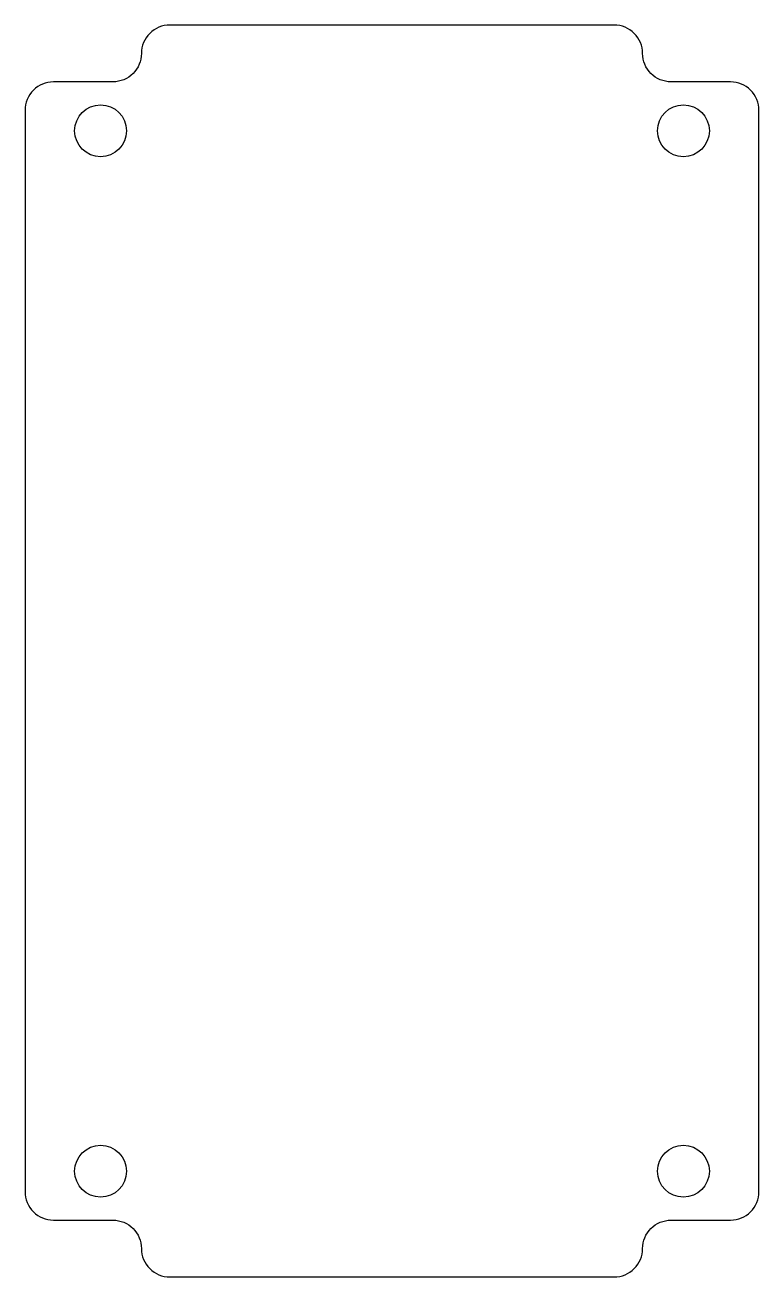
# Model space of a CAD drawing. Header units: inches. Extents: x -2.23 to 2.23, y -3.81 to 3.81.
import ezdxf

# ---------------------------------------------------------------- set-up
doc = ezdxf.new("R2010")
doc.units = ezdxf.units.IN
doc.layers.get('0').update_dxf_attribs({"linetype": 'CONTINUOUS'})

msp = doc.modelspace()

# ---------------------------------------------------------------- linework, layer by layer
msp.add_lwpolyline([(-1.523, 3.63225, -0.4142136), (-1.69575, 3.4595), (-2.05725, 3.4595, 0.4142136), (-2.23, 3.28675), (-2.23, -3.28675, 0.4142136), (-2.05725, -3.4595), (-1.69575, -3.4595, -0.4142136), (-1.523, -3.63225, 0.4142136), (-1.35025, -3.805), (1.35025, -3.805, 0.4142136), (1.523, -3.63225, -0.4142136), (1.69575, -3.4595), (2.05725, -3.4595, 0.4142136), (2.23, -3.28675), (2.23, 3.28675, 0.4142136), (2.05725, 3.4595), (1.69575, 3.4595, -0.4142136), (1.523, 3.63225, 0.4142136), (1.35025, 3.805), (-1.35025, 3.805, 0.4142136)], format="xyb", close=True)
for centre in [(-1.771, 3.162), (1.771, 3.162), (-1.771, -3.162), (1.771, -3.162)]:
    msp.add_circle(centre, 0.1575)

doc.saveas('drawing.dxf')
